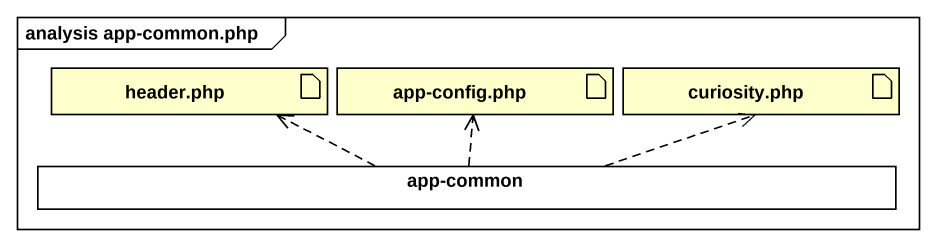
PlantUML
@startuml
mainframe analysis app-common.php
artifact "header.php" as header_php
artifact "app-config.php" as app_config_php
artifact "curiosity.php" as curiosity_php
rectangle "app-common" as app_common
app_common .left.> header_php
app_common .up.> app_config_php
app_common .right.> curiosity_php
@enduml
